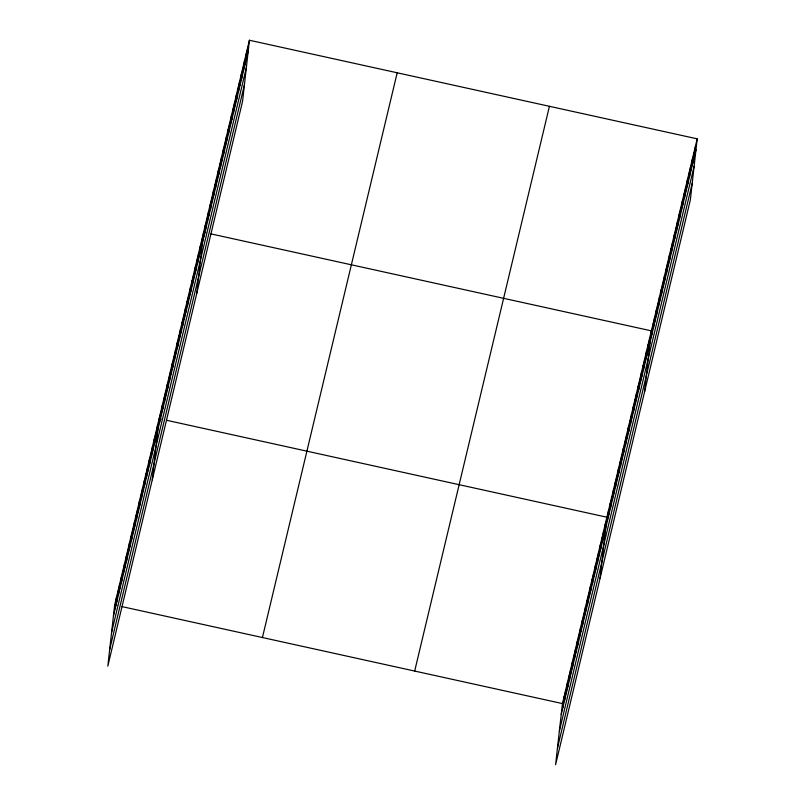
<?xml version="1.0" encoding="UTF-8"?>
<svg xmlns="http://www.w3.org/2000/svg" width="805" height="805" viewBox="0 0 805 805"><rect width="100%" height="100%" fill="white"/><g stroke="black" fill="none" stroke-linecap="round" stroke-linejoin="round"><path stroke-width="1.21" d="M249.419 40.25L114.662 604.998L107.81 666.158L242.557 101.41L249.419 40.25L697.19 138.842L690.338 200.002L555.581 764.75L562.443 703.59L697.19 138.842M115.095 608.952L116.312 598.095M116.745 602.049L117.963 591.192M118.385 595.157L119.603 584.289M120.036 588.254L121.253 577.386M121.686 581.351L122.903 570.493M123.326 574.448L124.544 563.591M124.976 567.545L126.194 556.688M126.627 560.642L127.844 549.785M128.267 553.739L129.484 542.882M129.917 546.837L131.135 535.979M131.567 539.934L132.785 529.076M133.207 533.031L134.425 522.173M134.858 526.128L136.075 515.27M136.508 519.225L137.725 508.368M138.148 512.322L139.366 501.465M139.798 505.419L141.016 494.562M141.449 498.516L142.666 487.659M143.089 491.614L144.306 480.756M144.739 484.711L145.957 473.853M146.389 477.808L147.607 466.95M148.029 470.905L149.257 460.047M149.68 464.002L150.897 453.145M151.33 457.099L152.548 446.242M152.98 450.196L154.198 439.339M154.62 443.293L155.838 432.436M156.271 436.391L157.488 425.533M152.276 479.79L159.138 418.63L161.242 419.093M159.561 422.585L160.779 411.727M161.211 415.682L162.429 404.824M162.862 408.779L164.079 397.922M164.502 401.886L165.719 391.019M166.152 394.983L167.37 384.116M167.802 388.08L169.02 377.223M169.442 381.178L170.66 370.32M171.093 374.275L172.31 363.417M172.743 367.372L173.961 356.514M174.383 360.469L175.601 349.612M176.033 353.566L177.251 342.709M177.684 346.663L178.901 335.806M179.324 339.76L180.541 328.903M180.974 332.857L182.192 322M182.624 325.955L183.842 315.097M184.265 319.052L185.482 308.194M185.915 312.149L187.132 301.291M187.565 305.246L188.783 294.389M189.205 298.343L190.423 287.486M190.855 291.44L192.073 280.583M192.506 284.537L193.723 273.68M194.146 277.634L195.363 266.777M195.796 270.732L197.014 259.874M197.446 263.829L198.664 252.971M199.087 256.926L200.314 246.068M200.737 250.023L201.954 239.166M196.742 293.423L203.605 232.263L205.718 232.726M204.017 236.268L205.235 225.41M205.657 229.405L206.875 218.547M207.298 222.552L208.515 211.695M208.928 215.69L210.145 204.832M210.568 208.837L211.785 197.98M212.208 201.975L213.426 191.117M213.838 195.122L215.056 184.265M215.478 188.259L216.696 177.402M217.109 181.407L218.326 170.549M218.749 174.544L219.966 163.687M220.389 167.692L221.606 156.834M222.019 160.829L223.237 149.971M223.659 153.976L224.877 143.119M225.289 147.114L226.507 136.256M226.93 140.261L228.147 129.404M228.57 133.399L229.787 122.541M230.2 126.546L231.417 115.689M231.84 119.683L233.058 108.826M233.48 112.831L234.698 101.973M235.11 105.968L236.328 95.111M236.751 99.116L237.968 88.258M238.381 92.253L239.598 81.396M240.021 85.4L241.238 74.543M241.661 78.538L242.879 67.68M243.291 71.685L244.509 60.828M244.931 64.823L246.149 53.965M246.561 57.97L247.779 47.113M562.866 707.555L564.084 696.687M564.516 700.652L565.734 689.794M566.167 693.749L567.384 682.892M567.807 686.846L569.024 675.989M569.457 679.943L570.675 669.086M571.107 673.04L572.325 662.183M572.747 666.138L573.965 655.28M574.398 659.235L575.615 648.377M576.048 652.332L577.265 641.474M577.688 645.429L578.906 634.571M579.338 638.526L580.556 627.669M580.989 631.623L582.206 620.766M582.629 624.72L583.846 613.863M584.279 617.817L585.497 606.96M585.929 610.915L587.147 600.057M587.57 604.012L588.787 593.154M589.22 597.109L590.437 586.251M590.87 590.206L592.088 579.348M592.51 583.303L593.728 572.446M594.16 576.4L595.378 565.543M595.811 569.497L597.028 558.64M597.451 562.594L598.679 551.737M599.101 555.692L600.319 544.834M600.751 548.789L601.969 537.931M602.402 541.886L603.619 531.028M604.042 534.983L605.259 524.125M600.047 578.382L606.91 517.223L166.524 420.26M607.342 521.187L608.56 510.32M608.983 514.284L610.2 503.417M610.633 507.381L611.85 496.524M612.283 500.479L613.501 489.621M613.923 493.576L615.141 482.718M615.573 486.673L616.791 475.815M617.224 479.77L618.441 468.913M618.864 472.867L620.081 462.01M620.514 465.964L621.732 455.107M622.164 459.061L623.382 448.204M623.805 452.158L625.022 441.301M625.455 445.256L626.672 434.398M627.105 438.353L628.323 427.495M628.745 431.45L629.963 420.592M630.396 424.547L631.613 413.69M632.046 417.644L633.263 406.787M633.686 410.741L634.904 399.884M635.336 403.838L636.554 392.981M636.986 396.935L638.204 386.078M638.627 390.033L639.844 379.175M640.277 383.13L641.494 372.272M641.927 376.227L643.145 365.369M643.567 369.324L644.785 358.467M645.218 362.421L646.435 351.564M646.868 355.518L648.085 344.661M648.508 348.615L649.736 337.758M644.513 392.015L651.376 330.855L210.991 233.893M651.798 334.86L653.016 324.002M653.429 327.997L654.646 317.14M655.069 321.145L656.286 310.287M656.709 314.282L657.927 303.425M658.339 307.43L659.557 296.572M659.979 300.567L661.197 289.709M661.609 293.714L662.837 282.857M663.25 286.852L664.467 275.994M664.89 279.999L666.107 269.142M666.52 273.137L667.737 262.279M668.16 266.284L669.378 255.427M669.8 259.421L671.018 248.564M671.43 252.569L672.648 241.711M673.071 245.706L674.288 234.849M674.701 238.854L675.918 227.996M676.341 231.991L677.558 221.133M677.981 225.138L679.199 214.281M679.611 218.276L680.829 207.418M681.251 211.423L682.469 200.566M682.882 204.561L684.099 193.703M684.522 197.708L685.739 186.851M686.162 190.845L687.379 179.988M687.792 183.993L689.01 173.135M689.432 177.13L690.65 166.273M691.072 170.278L692.29 159.42M692.702 163.415L693.92 152.558M694.343 156.562L695.56 145.705M113.445 615.855L248.202 51.107M111.583 632.458L246.34 67.711M109.671 649.555L244.418 84.807M262.43 637.54L397.187 72.782M414.676 671.058L549.433 106.31M561.226 714.458L695.973 149.7M559.364 731.051L694.111 166.303M557.442 748.157L692.199 183.399M114.662 604.998L116.775 605.471M122.058 606.628L562.443 703.59"/></g></svg>
